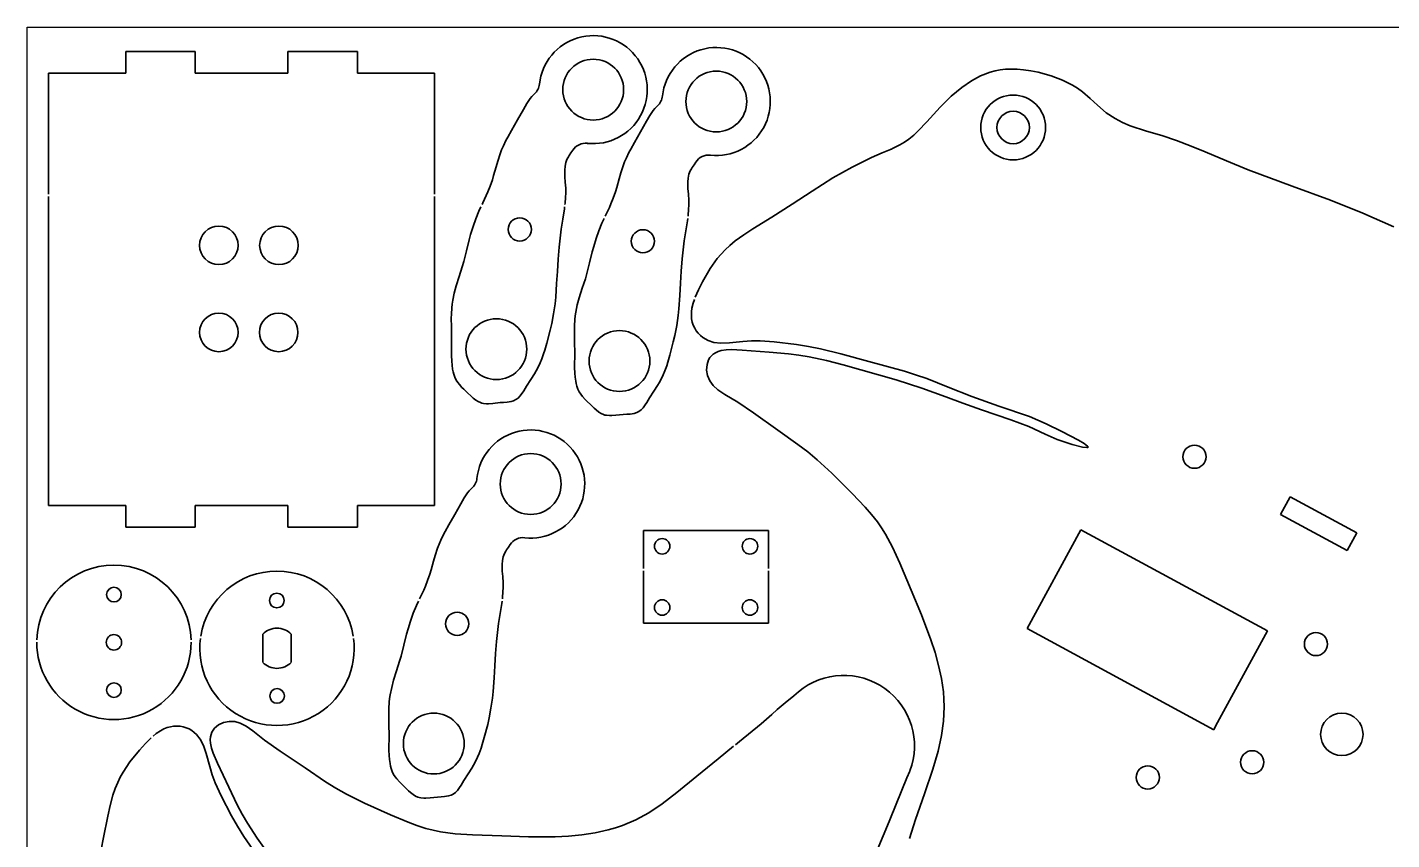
# Model space of a CAD drawing. Extents: x -539 to -18, y 355 to 571.
# Drawn here: x -433.3 to -256.5, y 466.1 to 571.4 of the extents above; entities that cross this region are included whole.
import ezdxf

# ---------------------------------------------------------------- set-up
doc = ezdxf.new("R2010")
doc.units = 0

msp = doc.modelspace()

# ---------------------------------------------------------------- linework, layer by layer
at = {"color": 7, "lineweight": 35, "ltscale": 0.225}
for p, q in [((-420.51, 568.22), (-411.51, 568.22)), ((-390.51, 568.22), (-399.51, 568.22)), ((-420.51, 506.62), (-411.51, 506.62)), ((-390.51, 506.62), (-399.51, 506.62))]:
    msp.add_line(p, q, dxfattribs=at)
at = {"color": 7, "lineweight": 35, "ltscale": 0.07}
for p, q in [((-420.51, 565.42), (-420.51, 568.22)), ((-411.51, 568.22), (-411.51, 565.42)), ((-399.51, 568.22), (-399.51, 565.42)), ((-390.51, 565.42), (-390.51, 568.22)), ((-420.51, 509.42), (-420.51, 506.62)), ((-411.51, 506.62), (-411.51, 509.42)), ((-399.51, 506.62), (-399.51, 509.42)), ((-390.51, 509.42), (-390.51, 506.62))]:
    msp.add_line(p, q, dxfattribs=at)
at = {"color": 7, "lineweight": 35, "ltscale": 0.032798}
msp.add_line((-308.55, 565.54), (-309.78, 565.08), dxfattribs=at)
at = {"color": 7, "lineweight": 35, "ltscale": 0.01653}
msp.add_line((-307.91, 565.71), (-308.55, 565.54), dxfattribs=at)
at = {"color": 7, "lineweight": 35, "ltscale": 0.016531}
msp.add_line((-307.26, 565.84), (-307.91, 565.71), dxfattribs=at)
at = {"color": 7, "lineweight": 35, "ltscale": 0.017631}
msp.add_line((-306.56, 565.92), (-307.26, 565.84), dxfattribs=at)
at = {"color": 7, "lineweight": 35, "ltscale": 0.017624}
msp.add_line((-305.86, 565.96), (-306.56, 565.92), dxfattribs=at)
at = {"color": 7, "lineweight": 35, "ltscale": 0.020476}
msp.add_line((-305.04, 565.94), (-305.86, 565.96), dxfattribs=at)
at = {"color": 7, "lineweight": 35, "ltscale": 0.020487}
msp.add_line((-304.22, 565.87), (-305.04, 565.94), dxfattribs=at)
at = {"color": 7, "lineweight": 35, "ltscale": 0.023728}
msp.add_line((-303.28, 565.74), (-304.22, 565.87), dxfattribs=at)
at = {"color": 7, "lineweight": 35, "ltscale": 0.023719}
msp.add_line((-302.35, 565.56), (-303.28, 565.74), dxfattribs=at)
at = {"color": 7, "lineweight": 35, "ltscale": 0.044475}
msp.add_line((-300.64, 565.09), (-302.35, 565.56), dxfattribs=at)
at = {"color": 7, "lineweight": 35, "ltscale": 0.25}
for p, q in [((-430.51, 565.42), (-420.51, 565.42)), ((-390.51, 565.42), (-380.51, 565.42)), ((-420.51, 509.42), (-430.51, 509.42)), ((-380.51, 509.42), (-390.51, 509.42))]:
    msp.add_line(p, q, dxfattribs=at)
at = {"color": 7, "lineweight": 35}
for p, q in [((-430.51, 549.73), (-430.51, 565.42)), ((-380.51, 565.42), (-380.51, 549.73)), ((-430.51, 509.42), (-430.51, 549.43)), ((-380.51, 549.43), (-380.51, 509.42)), ((-272.64, 493.17), (-296.82, 506.27)), ((-303.76, 493.47), (-279.58, 480.36))]:
    msp.add_line(p, q, dxfattribs=at)
at = {"color": 7, "lineweight": 35, "ltscale": 0.3}
for p, q in [((-411.51, 565.42), (-399.51, 565.42)), ((-399.51, 509.42), (-411.51, 509.42)), ((-353.44, 501.24), (-353.44, 506.17)), ((-337.25, 506.17), (-337.25, 501.24)), ((-353.44, 494.17), (-353.44, 500.94)), ((-337.25, 500.94), (-337.25, 494.17))]:
    msp.add_line(p, q, dxfattribs=at)
at = {"color": 7, "lineweight": 35, "ltscale": 0.037758}
msp.add_line((-310.98, 564.43), (-312.23, 563.58), dxfattribs=at)
at = {"color": 7, "lineweight": 35, "ltscale": 0.03418}
msp.add_line((-309.78, 565.08), (-310.98, 564.43), dxfattribs=at)
at = {"color": 7, "lineweight": 35, "ltscale": 0.039448}
msp.add_line((-299.16, 564.53), (-300.64, 565.09), dxfattribs=at)
at = {"color": 7, "lineweight": 35, "ltscale": 0.036401}
msp.add_line((-297.86, 563.87), (-299.16, 564.53), dxfattribs=at)
at = {"color": 7, "lineweight": 35, "ltscale": 0.019035}
msp.add_line((-297.22, 563.46), (-297.86, 563.87), dxfattribs=at)
at = {"color": 7, "lineweight": 35, "ltscale": 0.051022}
msp.add_line((-313.58, 562.45), (-315.03, 561.01), dxfattribs=at)
at = {"color": 7, "lineweight": 35, "ltscale": 0.043979}
msp.add_line((-312.23, 563.58), (-313.58, 562.45), dxfattribs=at)
at = {"color": 7, "lineweight": 35, "ltscale": 0.019042}
msp.add_line((-296.6, 563.02), (-297.22, 563.46), dxfattribs=at)
at = {"color": 7, "lineweight": 35, "ltscale": 0.032987}
msp.add_line((-295.6, 562.16), (-296.6, 563.02), dxfattribs=at)
at = {"color": 7, "lineweight": 35, "ltscale": 0.032915}
msp.add_line((-294.63, 561.27), (-295.6, 562.16), dxfattribs=at)
at = {"color": 7, "lineweight": 35, "ltscale": 0.063506}
msp.add_line((-315.03, 561.01), (-316.73, 559.13), dxfattribs=at)
at = {"color": 7, "lineweight": 35, "ltscale": 0.03696}
msp.add_line((-293.51, 560.3), (-294.63, 561.27), dxfattribs=at)
at = {"color": 7, "lineweight": 35, "ltscale": 0.034325}
msp.add_line((-292.37, 559.53), (-293.51, 560.3), dxfattribs=at)
at = {"color": 7, "lineweight": 35, "ltscale": 0.040666}
msp.add_line((-316.73, 559.13), (-317.86, 557.95), dxfattribs=at)
at = {"color": 7, "lineweight": 35, "ltscale": 0.026942}
msp.add_line((-291.42, 559.03), (-292.37, 559.53), dxfattribs=at)
at = {"color": 7, "lineweight": 35, "ltscale": 0.02734}
msp.add_line((-290.41, 558.61), (-291.42, 559.03), dxfattribs=at)
at = {"color": 7, "lineweight": 35, "ltscale": 0.055644}
msp.add_line((-288.29, 557.92), (-290.41, 558.61), dxfattribs=at)
at = {"color": 7, "lineweight": 35, "ltscale": 0.017305}
msp.add_line((-319.08, 556.89), (-319.64, 556.49), dxfattribs=at)
at = {"color": 7, "lineweight": 35, "ltscale": 0.020209}
msp.add_line((-318.45, 557.4), (-319.08, 556.89), dxfattribs=at)
at = {"color": 7, "lineweight": 35, "ltscale": 0.020286}
msp.add_line((-317.86, 557.95), (-318.45, 557.4), dxfattribs=at)
at = {"color": 7, "lineweight": 35, "ltscale": 0.051617}
msp.add_line((-286.31, 557.34), (-288.29, 557.92), dxfattribs=at)
at = {"color": 7, "lineweight": 35, "ltscale": 0.050627}
msp.add_line((-284.39, 556.7), (-286.31, 557.34), dxfattribs=at)
at = {"color": 7, "lineweight": 35, "ltscale": 0.049798}
msp.add_line((-282.53, 555.98), (-284.39, 556.7), dxfattribs=at)
at = {"color": 7, "lineweight": 35, "ltscale": 0.036639}
msp.add_line((-322.55, 555.09), (-323.9, 554.51), dxfattribs=at)
at = {"color": 7, "lineweight": 35, "ltscale": 0.029482}
msp.add_line((-321.46, 555.53), (-322.55, 555.09), dxfattribs=at)
at = {"color": 7, "lineweight": 35, "ltscale": 0.022426}
msp.add_line((-320.24, 556.13), (-321.04, 555.74), dxfattribs=at)
at = {"color": 7, "lineweight": 35, "ltscale": 0.017335}
msp.add_line((-319.64, 556.49), (-320.24, 556.13), dxfattribs=at)
at = {"color": 7, "lineweight": 35, "ltscale": 0.04956}
msp.add_line((-280.7, 555.22), (-282.53, 555.98), dxfattribs=at)
at = {"color": 7, "lineweight": 35, "ltscale": 0.074878}
msp.add_line((-277.95, 554.05), (-280.7, 555.22), dxfattribs=at)
at = {"color": 7, "lineweight": 35, "ltscale": 0.071192}
msp.add_line((-326.44, 553.26), (-328.92, 551.85), dxfattribs=at)
at = {"color": 7, "lineweight": 35, "ltscale": 0.070941}
msp.add_line((-323.9, 554.51), (-326.44, 553.26), dxfattribs=at)
at = {"color": 7, "lineweight": 35, "ltscale": 0.075756}
msp.add_line((-275.14, 552.92), (-277.95, 554.05), dxfattribs=at)
at = {"color": 7, "lineweight": 35, "ltscale": 0.079854}
msp.add_line((-328.92, 551.85), (-331.61, 550.13), dxfattribs=at)
at = {"color": 7, "lineweight": 35, "ltscale": 0.1522}
msp.add_line((-269.43, 550.8), (-275.14, 552.92), dxfattribs=at)
at = {"color": 7, "lineweight": 35, "ltscale": 0.076604}
msp.add_line((-331.61, 550.13), (-334.17, 548.44), dxfattribs=at)
at = {"color": 7, "lineweight": 35, "ltscale": 0.132513}
msp.add_line((-264.46, 548.96), (-269.43, 550.8), dxfattribs=at)
at = {"color": 7, "lineweight": 35, "ltscale": 0.078866}
for p, q in [((-334.17, 548.44), (-336.84, 546.76)), ((-424, 463.3), (-423.37, 466.39))]:
    msp.add_line(p, q, dxfattribs=at)
at = {"color": 7, "lineweight": 35, "ltscale": 0.113049}
msp.add_line((-260.26, 547.28), (-264.46, 548.96), dxfattribs=at)
at = {"color": 7, "lineweight": 35, "ltscale": 0.071169}
for p, q in [((-336.84, 546.76), (-339.27, 545.27)), ((-423.37, 466.39), (-422.84, 469.19))]:
    msp.add_line(p, q, dxfattribs=at)
at = {"color": 7, "lineweight": 35, "ltscale": 0.108846}
msp.add_line((-256.28, 545.51), (-260.26, 547.28), dxfattribs=at)
at = {"color": 7, "lineweight": 35, "ltscale": 0.034683}
for p, q in [((-340.45, 544.5), (-341.57, 543.69)), ((-422.54, 470.57), (-422.17, 471.91))]:
    msp.add_line(p, q, dxfattribs=at)
at = {"color": 7, "lineweight": 35, "ltscale": 0.03536}
for p, q in [((-339.27, 545.27), (-340.45, 544.5)), ((-422.84, 469.19), (-422.54, 470.57))]:
    msp.add_line(p, q, dxfattribs=at)
at = {"color": 7, "lineweight": 35, "ltscale": 0.021666}
for p, q in [((-342.25, 543.12), (-342.88, 542.53)), ((-421.88, 472.74), (-421.55, 473.54))]:
    msp.add_line(p, q, dxfattribs=at)
at = {"color": 7, "lineweight": 35, "ltscale": 0.021994}
for p, q in [((-341.57, 543.69), (-342.25, 543.12)), ((-422.17, 471.91), (-421.88, 472.74))]:
    msp.add_line(p, q, dxfattribs=at)
at = {"color": 7, "lineweight": 35, "ltscale": 0.039386}
for p, q in [((-343.89, 541.4), (-344.8, 540.11)), ((-420.85, 474.89), (-419.97, 476.19))]:
    msp.add_line(p, q, dxfattribs=at)
at = {"color": 7, "lineweight": 35, "ltscale": 0.018917}
for p, q in [((-343.4, 541.98), (-343.89, 541.4)), ((-421.22, 474.23), (-420.85, 474.89))]:
    msp.add_line(p, q, dxfattribs=at)
at = {"color": 7, "lineweight": 35, "ltscale": 0.018978}
for p, q in [((-342.88, 542.53), (-343.4, 541.98)), ((-421.55, 473.54), (-421.22, 474.23))]:
    msp.add_line(p, q, dxfattribs=at)
at = {"color": 7, "lineweight": 35, "ltscale": 0.049208}
for p, q in [((-344.8, 540.11), (-345.79, 538.41)), ((-419.97, 476.19), (-418.73, 477.72))]:
    msp.add_line(p, q, dxfattribs=at)
at = {"color": 7, "lineweight": 35, "ltscale": 0.029598}
for p, q in [((-346.33, 537.37), (-346.75, 536.42)), ((-417.95, 478.6), (-417.2, 479.33))]:
    msp.add_line(p, q, dxfattribs=at)
at = {"color": 7, "lineweight": 35, "ltscale": 0.029417}
for p, q in [((-345.79, 538.41), (-346.33, 537.37)), ((-418.73, 477.72), (-417.95, 478.6))]:
    msp.add_line(p, q, dxfattribs=at)
at = {"color": 7, "lineweight": 35, "ltscale": 0.016798}
for p, q in [((-347.03, 535.64), (-347.18, 534.99)), ((-416.58, 479.86), (-416.02, 480.24))]:
    msp.add_line(p, q, dxfattribs=at)
at = {"color": 7, "lineweight": 35, "ltscale": 0.016994}
for p, q in [((-346.86, 536.12), (-347.03, 535.64)), ((-416.96, 479.54), (-416.58, 479.86))]:
    msp.add_line(p, q, dxfattribs=at)
at = {"color": 7, "lineweight": 35, "ltscale": 0.01211}
for p, q in [((-347.24, 534.5), (-347.25, 534.02)), ((-415.59, 480.47), (-415.14, 480.65))]:
    msp.add_line(p, q, dxfattribs=at)
at = {"color": 7, "lineweight": 35, "ltscale": 0.010674}
for p, q in [((-347.25, 534.02), (-347.21, 533.59)), ((-415.14, 480.65), (-414.73, 480.76))]:
    msp.add_line(p, q, dxfattribs=at)
at = {"color": 7, "lineweight": 35, "ltscale": 0.012165}
for p, q in [((-347.18, 534.99), (-347.24, 534.5)), ((-416.02, 480.24), (-415.59, 480.47))]:
    msp.add_line(p, q, dxfattribs=at)
at = {"color": 7, "lineweight": 35, "ltscale": 0.010719}
for p, q in [((-347.21, 533.59), (-347.13, 533.17)), ((-414.73, 480.76), (-414.31, 480.83))]:
    msp.add_line(p, q, dxfattribs=at)
at = {"color": 7, "lineweight": 35, "ltscale": 0.010293}
for p, q in [((-347.13, 533.17), (-347, 532.78)), ((-414.31, 480.83), (-413.9, 480.84))]:
    msp.add_line(p, q, dxfattribs=at)
at = {"color": 7, "lineweight": 35, "ltscale": 0.010348}
for p, q in [((-347, 532.78), (-346.82, 532.41)), ((-413.9, 480.84), (-413.48, 480.82))]:
    msp.add_line(p, q, dxfattribs=at)
at = {"color": 7, "lineweight": 35, "ltscale": 0.010265}
for p, q in [((-346.82, 532.41), (-346.61, 532.06)), ((-413.48, 480.82), (-413.08, 480.74))]:
    msp.add_line(p, q, dxfattribs=at)
at = {"color": 7, "lineweight": 35, "ltscale": 0.010247}
for p, q in [((-346.61, 532.06), (-346.36, 531.73)), ((-413.08, 480.74), (-412.69, 480.63))]:
    msp.add_line(p, q, dxfattribs=at)
at = {"color": 7, "lineweight": 35, "ltscale": 0.010102}
for p, q in [((-346.36, 531.73), (-346.08, 531.44)), ((-412.69, 480.63), (-412.31, 480.47))]:
    msp.add_line(p, q, dxfattribs=at)
at = {"color": 7, "lineweight": 35, "ltscale": 0.010024}
for p, q in [((-346.08, 531.44), (-345.78, 531.18)), ((-412.31, 480.47), (-411.97, 480.27))]:
    msp.add_line(p, q, dxfattribs=at)
at = {"color": 7, "lineweight": 35, "ltscale": 0.019711}
for p, q in [((-345.78, 531.18), (-345.09, 530.79)), ((-411.97, 480.27), (-411.36, 479.77))]:
    msp.add_line(p, q, dxfattribs=at)
at = {"color": 7, "lineweight": 35, "ltscale": 0.020321}
for p, q in [((-345.09, 530.79), (-344.32, 530.55)), ((-411.36, 479.77), (-410.85, 479.13))]:
    msp.add_line(p, q, dxfattribs=at)
at = {"color": 7, "lineweight": 35, "ltscale": 0.022649}
for p, q in [((-344.32, 530.55), (-343.42, 530.44)), ((-410.85, 479.13), (-410.44, 478.32))]:
    msp.add_line(p, q, dxfattribs=at)
at = {"color": 7, "lineweight": 35, "ltscale": 0.027925}
for p, q in [((-343.42, 530.44), (-342.3, 530.48)), ((-410.44, 478.32), (-410.08, 477.27))]:
    msp.add_line(p, q, dxfattribs=at)
at = {"color": 7, "lineweight": 35, "ltscale": 0.043322}
for p, q in [((-342.3, 530.48), (-340.58, 530.65)), ((-410.08, 477.27), (-409.63, 475.59))]:
    msp.add_line(p, q, dxfattribs=at)
at = {"color": 7, "lineweight": 35, "ltscale": 0.028222}
for p, q in [((-340.58, 530.65), (-339.45, 530.73)), ((-409.63, 475.59), (-409.3, 474.51))]:
    msp.add_line(p, q, dxfattribs=at)
at = {"color": 7, "lineweight": 35, "ltscale": 0.02762}
for p, q in [((-339.45, 530.73), (-338.34, 530.73)), ((-409.3, 474.51), (-408.91, 473.48))]:
    msp.add_line(p, q, dxfattribs=at)
at = {"color": 7, "lineweight": 35, "ltscale": 0.046049}
for p, q in [((-338.34, 530.73), (-336.51, 530.61)), ((-408.91, 473.48), (-408.15, 471.8))]:
    msp.add_line(p, q, dxfattribs=at)
at = {"color": 7, "lineweight": 35, "ltscale": 0.072346}
for p, q in [((-336.51, 530.61), (-333.63, 530.27)), ((-408.15, 471.8), (-406.81, 469.23))]:
    msp.add_line(p, q, dxfattribs=at)
at = {"color": 7, "lineweight": 35, "ltscale": 0.039486}
for p, q in [((-333.63, 530.27), (-332.07, 530.03)), ((-406.81, 469.23), (-406.03, 467.86))]:
    msp.add_line(p, q, dxfattribs=at)
at = {"color": 7, "lineweight": 35, "ltscale": 0.007849}
for p, q in [((-344.85, 528.57), (-345.01, 528.3)), ((-409.19, 480.33), (-409, 480.57))]:
    msp.add_line(p, q, dxfattribs=at)
at = {"color": 7, "lineweight": 35, "ltscale": 0.007746}
for p, q in [((-344.65, 528.81), (-344.85, 528.57)), ((-409.35, 480.06), (-409.19, 480.33))]:
    msp.add_line(p, q, dxfattribs=at)
at = {"color": 7, "lineweight": 35, "ltscale": 0.008148}
for p, q in [((-344.41, 529.03), (-344.65, 528.81)), ((-409.46, 479.75), (-409.35, 480.06))]:
    msp.add_line(p, q, dxfattribs=at)
at = {"color": 7, "lineweight": 35, "ltscale": 0.008231}
for p, q in [((-344.13, 529.21), (-344.41, 529.03)), ((-409.54, 479.43), (-409.46, 479.75))]:
    msp.add_line(p, q, dxfattribs=at)
at = {"color": 7, "lineweight": 35, "ltscale": 0.009749}
for p, q in [((-343.78, 529.37), (-344.13, 529.21)), ((-409.57, 479.04), (-409.54, 479.43))]:
    msp.add_line(p, q, dxfattribs=at)
at = {"color": 7, "lineweight": 35, "ltscale": 0.010067}
for p, q in [((-343.4, 529.49), (-343.78, 529.37)), ((-409.54, 478.64), (-409.57, 479.04))]:
    msp.add_line(p, q, dxfattribs=at)
at = {"color": 7, "lineweight": 35, "ltscale": 0.016749}
for p, q in [((-342.73, 529.6), (-343.4, 529.49)), ((-409.41, 477.99), (-409.54, 478.64))]:
    msp.add_line(p, q, dxfattribs=at)
at = {"color": 7, "lineweight": 35, "ltscale": 0.017357}
for p, q in [((-342.04, 529.63), (-342.73, 529.6)), ((-409.19, 477.33), (-409.41, 477.99))]:
    msp.add_line(p, q, dxfattribs=at)
at = {"color": 7, "lineweight": 35, "ltscale": 0.034761}
for p, q in [((-340.65, 529.56), (-342.04, 529.63)), ((-408.63, 476.05), (-409.19, 477.33))]:
    msp.add_line(p, q, dxfattribs=at)
at = {"color": 7, "lineweight": 35, "ltscale": 0.086858}
for p, q in [((-337.19, 529.29), (-340.65, 529.56)), ((-407.15, 472.91), (-408.63, 476.05))]:
    msp.add_line(p, q, dxfattribs=at)
at = {"color": 7, "lineweight": 35, "ltscale": 0.063053}
for p, q in [((-334.68, 529.07), (-337.19, 529.29)), ((-406.06, 470.64), (-407.15, 472.91))]:
    msp.add_line(p, q, dxfattribs=at)
at = {"color": 7, "lineweight": 35, "ltscale": 0.033702}
for p, q in [((-333.34, 528.89), (-334.68, 529.07)), ((-405.42, 469.45), (-406.06, 470.64))]:
    msp.add_line(p, q, dxfattribs=at)
at = {"color": 7, "lineweight": 35, "ltscale": 0.034447}
for p, q in [((-331.98, 528.66), (-333.34, 528.89)), ((-404.72, 468.26), (-405.42, 469.45))]:
    msp.add_line(p, q, dxfattribs=at)
at = {"color": 7, "lineweight": 35, "ltscale": 0.039346}
for p, q in [((-332.07, 530.03), (-330.53, 529.72)), ((-406.03, 467.86), (-405.2, 466.53))]:
    msp.add_line(p, q, dxfattribs=at)
at = {"color": 7, "lineweight": 35, "ltscale": 0.057231}
for p, q in [((-329.74, 528.18), (-331.98, 528.66)), ((-403.48, 466.34), (-404.72, 468.26))]:
    msp.add_line(p, q, dxfattribs=at)
at = {"color": 7, "lineweight": 35, "ltscale": 0.068231}
for p, q in [((-330.53, 529.72), (-327.88, 529.07)), ((-405.2, 466.53), (-403.65, 464.28))]:
    msp.add_line(p, q, dxfattribs=at)
at = {"color": 7, "lineweight": 35, "ltscale": 0.094292}
msp.add_line((-327.88, 529.07), (-324.25, 528.05), dxfattribs=at)
at = {"color": 7, "lineweight": 35, "ltscale": 0.017735}
for p, q in [((-345.22, 527.68), (-345.28, 526.97)), ((-408.5, 480.99), (-407.85, 481.3))]:
    msp.add_line(p, q, dxfattribs=at)
at = {"color": 7, "lineweight": 35, "ltscale": 0.018533}
for p, q in [((-345.28, 526.97), (-345.16, 526.24)), ((-407.85, 481.3), (-407.13, 481.45))]:
    msp.add_line(p, q, dxfattribs=at)
at = {"color": 7, "lineweight": 35, "ltscale": 0.016363}
for p, q in [((-345.01, 528.3), (-345.22, 527.68)), ((-409, 480.57), (-408.5, 480.99))]:
    msp.add_line(p, q, dxfattribs=at)
at = {"color": 7, "lineweight": 35, "ltscale": 0.055547}
for p, q in [((-327.59, 527.63), (-329.74, 528.18)), ((-402.2, 464.52), (-403.48, 466.34))]:
    msp.add_line(p, q, dxfattribs=at)
at = {"color": 7, "lineweight": 35, "ltscale": 0.178599}
msp.add_line((-320.72, 525.68), (-327.59, 527.63), dxfattribs=at)
at = {"color": 7, "lineweight": 35, "ltscale": 0.119048}
msp.add_line((-324.25, 528.05), (-319.65, 526.81), dxfattribs=at)
at = {"color": 7, "lineweight": 35, "ltscale": 0.038043}
msp.add_line((-319.65, 526.81), (-318.2, 526.35), dxfattribs=at)
at = {"color": 7, "lineweight": 35, "ltscale": 0.01848}
for p, q in [((-345.16, 526.24), (-344.87, 525.56)), ((-407.13, 481.45), (-406.39, 481.42))]:
    msp.add_line(p, q, dxfattribs=at)
at = {"color": 7, "lineweight": 35, "ltscale": 0.018748}
for p, q in [((-344.87, 525.56), (-344.43, 524.96)), ((-406.39, 481.42), (-405.67, 481.22))]:
    msp.add_line(p, q, dxfattribs=at)
at = {"color": 7, "lineweight": 35, "ltscale": 0.020779}
for p, q in [((-344.43, 524.96), (-343.82, 524.4)), ((-405.67, 481.22), (-404.93, 480.84))]:
    msp.add_line(p, q, dxfattribs=at)
at = {"color": 7, "lineweight": 35, "ltscale": 0.087331}
msp.add_line((-317.39, 524.62), (-320.72, 525.68), dxfattribs=at)
at = {"color": 7, "lineweight": 35, "ltscale": 0.038112}
msp.add_line((-318.2, 526.35), (-316.76, 525.85), dxfattribs=at)
at = {"color": 7, "lineweight": 35, "ltscale": 0.074309}
msp.add_line((-316.76, 525.85), (-313.99, 524.76), dxfattribs=at)
at = {"color": 7, "lineweight": 35, "ltscale": 0.026584}
for p, q in [((-343.82, 524.4), (-342.93, 523.81)), ((-404.93, 480.84), (-404.06, 480.22))]:
    msp.add_line(p, q, dxfattribs=at)
at = {"color": 7, "lineweight": 35, "ltscale": 0.049145}
for p, q in [((-342.93, 523.81), (-341.25, 522.79)), ((-404.06, 480.22), (-402.52, 479.01))]:
    msp.add_line(p, q, dxfattribs=at)
at = {"color": 7, "lineweight": 35, "ltscale": 0.083124}
msp.add_line((-314.27, 523.48), (-317.39, 524.62), dxfattribs=at)
at = {"color": 7, "lineweight": 35, "ltscale": 0.058071}
msp.add_line((-312.09, 522.66), (-314.27, 523.48), dxfattribs=at)
at = {"color": 7, "lineweight": 35, "ltscale": 0.083216}
msp.add_line((-313.99, 524.76), (-310.91, 523.52), dxfattribs=at)
at = {"color": 7, "lineweight": 35, "ltscale": 0.092235}
msp.add_line((-310.91, 523.52), (-307.43, 522.28), dxfattribs=at)
at = {"color": 7, "lineweight": 35, "ltscale": 0.061277}
for p, q in [((-341.25, 522.79), (-339.21, 521.43)), ((-402.52, 479.01), (-400.52, 477.58))]:
    msp.add_line(p, q, dxfattribs=at)
at = {"color": 7, "lineweight": 35, "ltscale": 0.097184}
for p, q in [((-339.21, 521.43), (-336.05, 519.17)), ((-400.52, 477.58), (-397.29, 475.42))]:
    msp.add_line(p, q, dxfattribs=at)
at = {"color": 7, "lineweight": 35, "ltscale": 0.064306}
msp.add_line((-309.67, 521.8), (-312.09, 522.66), dxfattribs=at)
at = {"color": 7, "lineweight": 35, "ltscale": 0.100289}
msp.add_line((-305.87, 520.51), (-309.67, 521.8), dxfattribs=at)
at = {"color": 7, "lineweight": 35, "ltscale": 0.104418}
msp.add_line((-307.43, 522.28), (-303.47, 520.94), dxfattribs=at)
at = {"color": 7, "lineweight": 35, "ltscale": 0.06192}
msp.add_line((-303.55, 519.63), (-305.87, 520.51), dxfattribs=at)
at = {"color": 7, "lineweight": 35, "ltscale": 0.058349}
msp.add_line((-301.44, 518.65), (-303.55, 519.63), dxfattribs=at)
at = {"color": 7, "lineweight": 35, "ltscale": 0.059173}
msp.add_line((-303.47, 520.94), (-301.3, 520), dxfattribs=at)
at = {"color": 7, "lineweight": 35, "ltscale": 0.056642}
msp.add_line((-301.3, 520), (-299.26, 519.01), dxfattribs=at)
at = {"color": 7, "lineweight": 35, "ltscale": 0.079938}
for p, q in [((-336.05, 519.17), (-333.44, 517.32)), ((-397.29, 475.42), (-394.63, 473.64))]:
    msp.add_line(p, q, dxfattribs=at)
at = {"color": 7, "lineweight": 35, "ltscale": 0.04327}
msp.add_line((-299.85, 517.97), (-301.44, 518.65), dxfattribs=at)
at = {"color": 7, "lineweight": 35, "ltscale": 0.050448}
msp.add_line((-297.93, 517.32), (-299.85, 517.97), dxfattribs=at)
at = {"color": 7, "lineweight": 35, "ltscale": 0.060544}
msp.add_line((-299.26, 519.01), (-297.11, 517.9), dxfattribs=at)
at = {"color": 7, "lineweight": 35, "ltscale": 0.022188}
msp.add_line((-297.11, 517.9), (-296.35, 517.45), dxfattribs=at)
at = {"color": 7, "lineweight": 35, "ltscale": 0.039637}
for p, q in [((-333.44, 517.32), (-332.18, 516.36)), ((-394.63, 473.64), (-393.29, 472.8))]:
    msp.add_line(p, q, dxfattribs=at)
at = {"color": 7, "lineweight": 35, "ltscale": 0.039592}
for p, q in [((-332.18, 516.36), (-330.96, 515.35)), ((-393.29, 472.8), (-391.91, 472.02))]:
    msp.add_line(p, q, dxfattribs=at)
at = {"color": 7, "lineweight": 35, "ltscale": 0.034352}
msp.add_line((-296.6, 516.99), (-297.93, 517.32), dxfattribs=at)
at = {"color": 7, "lineweight": 35, "ltscale": 0.014258}
msp.add_line((-296.03, 516.92), (-296.6, 516.99), dxfattribs=at)
at = {"color": 7, "lineweight": 35, "ltscale": 0.013474}
msp.add_line((-296.35, 517.45), (-295.92, 517.11), dxfattribs=at)
at = {"color": 7, "lineweight": 35, "ltscale": 0.003029}
msp.add_line((-295.91, 516.94), (-296.03, 516.92), dxfattribs=at)
at = {"color": 7, "lineweight": 35, "ltscale": 0.001761}
msp.add_line((-295.92, 517.11), (-295.88, 517.06), dxfattribs=at)
at = {"color": 7, "lineweight": 35, "ltscale": 0.000945}
msp.add_line((-295.88, 516.96), (-295.91, 516.94), dxfattribs=at)
at = {"color": 7, "lineweight": 35, "ltscale": 0.001127}
msp.add_line((-295.88, 517.06), (-295.86, 517.02), dxfattribs=at)
at = {"color": 7, "lineweight": 35, "ltscale": 0.000396}
msp.add_line((-295.87, 516.97), (-295.88, 516.96), dxfattribs=at)
at = {"color": 7, "lineweight": 35, "ltscale": 0.000383}
msp.add_line((-295.86, 517), (-295.87, 516.98), dxfattribs=at)
at = {"color": 7, "lineweight": 35, "ltscale": 0.000374}
msp.add_line((-295.87, 516.98), (-295.87, 516.97), dxfattribs=at)
at = {"color": 7, "lineweight": 35, "ltscale": 0.000421}
msp.add_line((-295.86, 517.02), (-295.86, 517), dxfattribs=at)
at = {"color": 7, "lineweight": 35, "ltscale": 0.064843}
for p, q in [((-330.96, 515.35), (-329.05, 513.59)), ((-391.91, 472.02), (-389.59, 470.86))]:
    msp.add_line(p, q, dxfattribs=at)
at = {"color": 7, "lineweight": 35, "ltscale": 0.09213}
for p, q in [((-329.05, 513.59), (-326.44, 510.99)), ((-389.59, 470.86), (-386.23, 469.34))]:
    msp.add_line(p, q, dxfattribs=at)
at = {"color": 7, "lineweight": 35, "ltscale": 0.062087}
for p, q in [((-326.44, 510.99), (-324.73, 509.19)), ((-386.23, 469.34), (-383.94, 468.38))]:
    msp.add_line(p, q, dxfattribs=at)
at = {"color": 7, "lineweight": 35, "ltscale": 0.03084}
for p, q in [((-324.73, 509.19), (-323.92, 508.26)), ((-383.94, 468.38), (-382.79, 467.95))]:
    msp.add_line(p, q, dxfattribs=at)
at = {"color": 7, "lineweight": 35, "ltscale": 0.065}
for p, q in [((-270.93, 508.25), (-269.69, 510.54)), ((-261.07, 505.89), (-262.3, 503.6))]:
    msp.add_line(p, q, dxfattribs=at)
at = {"color": 7, "lineweight": 35, "ltscale": 0.245}
for p, q in [((-269.69, 510.54), (-261.07, 505.89)), ((-262.3, 503.6), (-270.93, 508.25))]:
    msp.add_line(p, q, dxfattribs=at)
at = {"color": 7, "lineweight": 35, "ltscale": 0.030695}
for p, q in [((-323.92, 508.26), (-323.16, 507.29)), ((-382.79, 467.95), (-381.62, 467.58))]:
    msp.add_line(p, q, dxfattribs=at)
at = {"color": 7, "lineweight": 35, "ltscale": 0.024022}
for p, q in [((-323.16, 507.29), (-322.61, 506.51)), ((-381.62, 467.58), (-380.69, 467.34))]:
    msp.add_line(p, q, dxfattribs=at)
at = {"color": 7, "lineweight": 35, "ltscale": 0.404613}
for p, q in [((-353.44, 506.17), (-337.25, 506.17)), ((-337.25, 494.17), (-353.44, 494.17))]:
    msp.add_line(p, q, dxfattribs=at)
at = {"color": 7, "lineweight": 35, "ltscale": 0.02403}
for p, q in [((-322.61, 506.51), (-322.09, 505.7)), ((-380.69, 467.34), (-379.74, 467.15))]:
    msp.add_line(p, q, dxfattribs=at)
at = {"color": 7, "lineweight": 35, "ltscale": 0.047635}
for p, q in [((-322.09, 505.7), (-321.19, 504.02)), ((-379.74, 467.15), (-377.86, 466.89))]:
    msp.add_line(p, q, dxfattribs=at)
at = {"color": 7, "lineweight": 35, "ltscale": 0.364072}
msp.add_line((-296.82, 506.27), (-303.76, 493.47), dxfattribs=at)
at = {"color": 7, "lineweight": 35, "ltscale": 0.05707}
for p, q in [((-321.19, 504.02), (-320.24, 501.94)), ((-377.86, 466.89), (-375.58, 466.74))]:
    msp.add_line(p, q, dxfattribs=at)
at = {"color": 7, "lineweight": 35, "ltscale": 0.094872}
for p, q in [((-320.24, 501.94), (-318.78, 498.44)), ((-375.58, 466.74), (-371.79, 466.61))]:
    msp.add_line(p, q, dxfattribs=at)
at = {"color": 7, "lineweight": 35, "ltscale": 0.086322}
for p, q in [((-318.78, 498.44), (-317.45, 495.25)), ((-371.79, 466.61), (-368.33, 466.51))]:
    msp.add_line(p, q, dxfattribs=at)
at = {"color": 7, "lineweight": 35, "ltscale": 0.086321}
for p, q in [((-317.45, 495.25), (-316.23, 492.03)), ((-368.33, 466.51), (-364.88, 466.5))]:
    msp.add_line(p, q, dxfattribs=at)
at = {"color": 7, "lineweight": 35, "ltscale": 0.351383}
msp.add_line((-279.34, 480.81), (-272.64, 493.17), dxfattribs=at)
at = {"color": 7, "lineweight": 35, "ltscale": 0.091344}
for p, q in [((-402.77, 492.75), (-402.77, 489.1)), ((-399.07, 489.1), (-399.07, 492.75))]:
    msp.add_line(p, q, dxfattribs=at)
at = {"color": 7, "lineweight": 35, "ltscale": 0.04333}
for p, q in [((-316.23, 492.03), (-315.69, 490.38)), ((-364.88, 466.5), (-363.15, 466.58))]:
    msp.add_line(p, q, dxfattribs=at)
at = {"color": 7, "lineweight": 35, "ltscale": 0.043437}
for p, q in [((-315.69, 490.38), (-315.22, 488.7)), ((-363.15, 466.58), (-361.42, 466.74))]:
    msp.add_line(p, q, dxfattribs=at)
at = {"color": 7, "lineweight": 35, "ltscale": 0.043474}
for p, q in [((-315.22, 488.7), (-314.86, 487)), ((-361.42, 466.74), (-359.7, 467))]:
    msp.add_line(p, q, dxfattribs=at)
at = {"color": 7, "lineweight": 35, "ltscale": 0.043416}
for p, q in [((-314.86, 487), (-314.61, 485.28)), ((-359.7, 467), (-358.01, 467.38))]:
    msp.add_line(p, q, dxfattribs=at)
at = {"color": 7, "lineweight": 35, "ltscale": 0.036499}
msp.add_line((-333.98, 484.78), (-335.11, 483.85), dxfattribs=at)
at = {"color": 7, "lineweight": 35, "ltscale": 0.019975}
msp.add_line((-333.37, 485.29), (-333.98, 484.78), dxfattribs=at)
at = {"color": 7, "lineweight": 35, "ltscale": 0.024322}
for p, q in [((-314.61, 485.28), (-314.54, 484.31)), ((-358.01, 467.38), (-357.07, 467.65))]:
    msp.add_line(p, q, dxfattribs=at)
at = {"color": 7, "lineweight": 35, "ltscale": 0.024295}
for p, q in [((-314.54, 484.31), (-314.51, 483.34)), ((-357.07, 467.65), (-356.15, 467.97))]:
    msp.add_line(p, q, dxfattribs=at)
at = {"color": 7, "lineweight": 35, "ltscale": 0.023148}
msp.add_line((-336.83, 482.34), (-336.15, 482.98), dxfattribs=at)
at = {"color": 7, "lineweight": 35, "ltscale": 0.034037}
msp.add_line((-335.11, 483.85), (-336.15, 482.98), dxfattribs=at)
at = {"color": 7, "lineweight": 35, "ltscale": 0.04656}
for p, q in [((-314.51, 483.34), (-314.59, 481.48)), ((-356.15, 467.97), (-354.44, 468.7))]:
    msp.add_line(p, q, dxfattribs=at)
at = {"color": 7, "lineweight": 35, "ltscale": 0.091048}
msp.add_line((-341.01, 478.83), (-338.19, 481.13), dxfattribs=at)
at = {"color": 7, "lineweight": 35, "ltscale": 0.045615}
msp.add_line((-338.19, 481.13), (-336.83, 482.34), dxfattribs=at)
at = {"color": 7, "lineweight": 35, "ltscale": 0.047569}
for p, q in [((-314.59, 481.48), (-314.85, 479.6)), ((-354.44, 468.7), (-352.77, 469.61))]:
    msp.add_line(p, q, dxfattribs=at)
at = {"color": 7, "lineweight": 35, "ltscale": 0.012688}
msp.add_line((-279.58, 480.36), (-279.34, 480.81), dxfattribs=at)
at = {"color": 7, "lineweight": 35, "ltscale": 0.051712}
for p, q in [((-314.85, 479.6), (-315.3, 477.58)), ((-352.77, 469.61), (-351.04, 470.75))]:
    msp.add_line(p, q, dxfattribs=at)
at = {"color": 7, "lineweight": 35, "ltscale": 0.088815}
for p, q in [((-343.79, 476.62), (-341.78, 478.22)), ((-341.53, 478.41), (-341.01, 478.83)), ((-318.22, 468.72), (-319, 466.27))]:
    msp.add_line(p, q, dxfattribs=at)
at = {"color": 7, "lineweight": 35, "ltscale": 0.060694}
for p, q in [((-315.3, 477.58), (-315.99, 475.25)), ((-351.04, 470.75), (-349.11, 472.22))]:
    msp.add_line(p, q, dxfattribs=at)
at = {"color": 7, "lineweight": 35, "ltscale": 0.088709}
for p, q in [((-346.53, 474.36), (-343.79, 476.62)), ((-317.07, 472.08), (-318.22, 468.72))]:
    msp.add_line(p, q, dxfattribs=at)
at = {"color": 7, "lineweight": 35, "ltscale": 0.083803}
for p, q in [((-349.11, 472.22), (-346.53, 474.36)), ((-315.99, 475.25), (-317.07, 472.08))]:
    msp.add_line(p, q, dxfattribs=at)
at = {"color": 7, "lineweight": 35, "ltscale": 0.140463}
msp.add_line((-319.32, 474.12), (-321.45, 468.92), dxfattribs=at)
at = {"color": 7, "lineweight": 35, "ltscale": 0.024405}
msp.add_line((-319.32, 474.12), (-318.93, 475.02), dxfattribs=at)
at = {"color": 7, "lineweight": 35, "ltscale": 0.137401}
msp.add_line((-321.63, 468.48), (-323.75, 463.41), dxfattribs=at)
at = {"color": 7, "lineweight": 35, "ltscale": 0.011972}
msp.add_line((-321.45, 468.92), (-321.63, 468.48), dxfattribs=at)
msp.add_lwpolyline([(-433.26, 571.37), (-186.28, 571.37), (-186.28, 355.14), (-433.26, 355.14)], close=True)
at = {"color": 7, "lineweight": 35}
for points in [[(-374.36, 548.42), (-374.27, 548.62), (-373.81, 549.56), (-373.6, 550.04), (-373.3, 550.77), (-373.02, 551.6), (-372.86, 552.16), (-372.55, 553.29), (-372.33, 554.04), (-372.03, 554.97), (-371.83, 555.49), (-371.6, 556), (-371.27, 556.68), (-371.04, 557.12), (-370.56, 558), (-369.78, 559.36), (-369, 560.73), (-368.56, 561.5), (-368.32, 561.87), (-368.13, 562.14), (-367.92, 562.39), (-367.57, 562.74)], [(-358.42, 546.88), (-358.33, 547.08), (-357.87, 548.02), (-357.66, 548.5), (-357.36, 549.23), (-357.08, 550.06), (-356.92, 550.62), (-356.61, 551.75), (-356.39, 552.5), (-356.09, 553.43), (-355.89, 553.95), (-355.66, 554.46), (-355.33, 555.14), (-355.1, 555.58), (-354.62, 556.45), (-353.84, 557.82), (-353.06, 559.19), (-352.62, 559.96), (-352.38, 560.33), (-352.19, 560.6), (-351.98, 560.85), (-351.63, 561.2)], [(-362.61, 555.44), (-362.84, 555.1), (-363.07, 554.76), (-363.18, 554.58), (-363.33, 554.32), (-363.43, 554.09), (-363.51, 553.86), (-363.61, 553.37), (-363.65, 552.87), (-363.65, 552.36), (-363.63, 552.01), (-363.58, 551.3), (-363.52, 550.51), (-363.52, 549.91), (-363.54, 549.31), (-363.6, 548.57), (-363.62, 548.42)], [(-346.67, 553.9), (-346.9, 553.56), (-347.13, 553.21), (-347.24, 553.04), (-347.39, 552.78), (-347.49, 552.55), (-347.57, 552.32), (-347.67, 551.83), (-347.71, 551.33), (-347.71, 550.82), (-347.69, 550.47), (-347.64, 549.76), (-347.58, 548.97), (-347.58, 548.36), (-347.6, 547.77), (-347.66, 547.03), (-347.68, 546.88)], [(-363.66, 548.12), (-363.69, 547.84), (-363.9, 546.53), (-364.11, 545.23), (-364.26, 544.07), (-364.38, 542.9), (-364.51, 541.33), (-364.6, 539.75), (-364.7, 538.17), (-364.82, 536.42), (-364.91, 535.56), (-365.09, 534.26), (-365.33, 532.99), (-365.53, 532.14), (-365.97, 530.45), (-366.23, 529.53), (-366.38, 529.07), (-366.62, 528.4), (-366.82, 527.9), (-367.04, 527.43), (-367.36, 526.86), (-367.58, 526.49), (-368.06, 525.75), (-368.61, 524.89), (-368.96, 524.29), (-369.15, 523.99), (-369.45, 523.59), (-369.7, 523.33), (-369.98, 523.13), (-370.27, 522.99), (-370.59, 522.9), (-370.84, 522.85), (-371.1, 522.81), (-371.56, 522.77), (-372.03, 522.74), (-372.96, 522.64), (-373.51, 522.6), (-373.78, 522.6), (-374.19, 522.64), (-374.38, 522.68), (-374.57, 522.74), (-374.87, 522.87), (-375.16, 523.05), (-375.53, 523.34), (-375.77, 523.56), (-376.23, 524.01), (-376.72, 524.48), (-376.96, 524.71), (-377.29, 525.08), (-377.51, 525.36), (-377.7, 525.67), (-377.88, 526.04), (-378.02, 526.43), (-378.1, 526.75), (-378.17, 527.08), (-378.24, 527.59), (-378.29, 528.11), (-378.31, 528.83), (-378.31, 529.31), (-378.3, 530.26), (-378.31, 532.57), (-378.34, 533.67), (-378.33, 534.22), (-378.29, 535.04), (-378.23, 535.52), (-378.16, 536), (-377.96, 536.94), (-377.7, 537.88), (-377.31, 539.1), (-376.92, 540.32), (-376.72, 541.01), (-376.37, 542.41), (-376.03, 543.82), (-375.84, 544.52), (-375.53, 545.54), (-375.17, 546.55), (-374.77, 547.55), (-374.5, 548.12)], [(-347.72, 546.58), (-347.75, 546.3), (-347.96, 544.99), (-348.17, 543.69), (-348.32, 542.53), (-348.44, 541.36), (-348.57, 539.78), (-348.66, 538.21), (-348.76, 536.63), (-348.88, 534.88), (-348.97, 534.01), (-349.15, 532.72), (-349.39, 531.45), (-349.59, 530.6), (-350.03, 528.91), (-350.29, 527.99), (-350.44, 527.53), (-350.68, 526.85), (-350.88, 526.36), (-351.1, 525.88), (-351.42, 525.32), (-351.64, 524.95), (-352.12, 524.21), (-352.67, 523.35), (-353.02, 522.74), (-353.21, 522.45), (-353.51, 522.05), (-353.76, 521.79), (-354.04, 521.59), (-354.33, 521.45), (-354.65, 521.35), (-354.9, 521.31), (-355.16, 521.27), (-355.62, 521.23), (-356.09, 521.2), (-357.02, 521.1), (-357.57, 521.06), (-357.84, 521.06), (-358.25, 521.1), (-358.44, 521.14), (-358.63, 521.2), (-358.93, 521.33), (-359.22, 521.51), (-359.59, 521.8), (-359.83, 522.02), (-360.29, 522.47), (-360.78, 522.94), (-361.02, 523.17), (-361.35, 523.54), (-361.57, 523.82), (-361.76, 524.13), (-361.94, 524.5), (-362.08, 524.89), (-362.16, 525.21), (-362.23, 525.54), (-362.3, 526.05), (-362.35, 526.57), (-362.37, 527.29), (-362.37, 527.77), (-362.36, 528.72), (-362.37, 531.03), (-362.4, 532.13), (-362.39, 532.68), (-362.35, 533.5), (-362.29, 533.98), (-362.22, 534.46), (-362.02, 535.4), (-361.76, 536.34), (-361.37, 537.56), (-360.98, 538.78), (-360.78, 539.47), (-360.43, 540.87), (-360.09, 542.28), (-359.9, 542.98), (-359.59, 544), (-359.23, 545.01), (-358.83, 546), (-358.56, 546.58)], [(-382.46, 497.33), (-382.37, 497.52), (-381.92, 498.47), (-381.7, 498.95), (-381.41, 499.68), (-381.13, 500.51), (-380.96, 501.07), (-380.66, 502.2), (-380.44, 502.95), (-380.14, 503.88), (-379.93, 504.4), (-379.71, 504.91), (-379.38, 505.59), (-379.15, 506.03), (-378.67, 506.9), (-377.89, 508.27), (-377.11, 509.64), (-376.67, 510.41), (-376.43, 510.78), (-376.24, 511.05), (-376.03, 511.3), (-375.68, 511.65)], [(-370.72, 504.35), (-370.95, 504.01), (-371.18, 503.66), (-371.29, 503.49), (-371.44, 503.22), (-371.54, 503), (-371.61, 502.77), (-371.71, 502.28), (-371.76, 501.78), (-371.76, 501.27), (-371.74, 500.92), (-371.68, 500.21), (-371.63, 499.42), (-371.62, 498.81), (-371.65, 498.22), (-371.71, 497.48), (-371.73, 497.33)], [(-371.76, 497.03), (-371.8, 496.74), (-372.01, 495.44), (-372.22, 494.14), (-372.37, 492.98), (-372.49, 491.8), (-372.61, 490.23), (-372.71, 488.66), (-372.8, 487.08), (-372.93, 485.33), (-373.02, 484.46), (-373.2, 483.17), (-373.44, 481.9), (-373.63, 481.05), (-374.08, 479.36), (-374.34, 478.44), (-374.49, 477.98), (-374.72, 477.3), (-374.93, 476.81), (-375.15, 476.33), (-375.47, 475.77), (-375.69, 475.4), (-376.17, 474.66), (-376.72, 473.79), (-377.07, 473.19), (-377.26, 472.9), (-377.55, 472.5), (-377.8, 472.24), (-378.08, 472.04), (-378.38, 471.9), (-378.7, 471.8), (-378.95, 471.76), (-379.21, 471.72), (-379.67, 471.68), (-380.14, 471.65), (-381.07, 471.54), (-381.62, 471.51), (-381.89, 471.51), (-382.29, 471.55), (-382.49, 471.59), (-382.68, 471.65), (-382.98, 471.78), (-383.27, 471.96), (-383.64, 472.25), (-383.87, 472.47), (-384.34, 472.92), (-384.83, 473.39), (-385.07, 473.62), (-385.39, 473.99), (-385.62, 474.27), (-385.81, 474.58), (-385.99, 474.94), (-386.13, 475.33), (-386.21, 475.66), (-386.28, 475.99), (-386.35, 476.5), (-386.39, 477.02), (-386.42, 477.74), (-386.42, 478.22), (-386.41, 479.17), (-386.42, 481.48), (-386.45, 482.58), (-386.44, 483.13), (-386.39, 483.95), (-386.34, 484.43), (-386.27, 484.91), (-386.06, 485.85), (-385.81, 486.78), (-385.42, 488.01), (-385.03, 489.23), (-384.83, 489.92), (-384.48, 491.32), (-384.14, 492.73), (-383.95, 493.43), (-383.64, 494.45), (-383.28, 495.46), (-382.87, 496.45), (-382.6, 497.03)]]:
    msp.add_lwpolyline(points, dxfattribs=at)
for centre, radius in [((-359.96, 563.29), 3.94), ((-344.02, 561.75), 3.94), ((-369.47, 545.18), 1.5), ((-408.45, 543.12), 2.5), ((-400.67, 543.12), 2.5), ((-353.53, 543.64), 1.5), ((-408.45, 531.84), 2.5), ((-400.7, 531.84), 2.5), ((-372.5, 529.67), 3.94), ((-356.56, 528.13), 3.94), ((-368.06, 512.2), 3.94), ((-282.08, 515.74), 1.5), ((-351.03, 504.13), 1), ((-339.66, 504.13), 1), ((-422.04, 497.87), 0.95), ((-400.94, 497.11), 0.95), ((-351.03, 496.2), 1), ((-339.66, 496.2), 1), ((-377.58, 494.09), 1.5), ((-422.04, 491.69), 1), ((-266.35, 491.47), 1.5), ((-422.04, 485.5), 0.95), ((-400.9, 484.74), 0.95), ((-380.61, 478.58), 3.94), ((-263, 479.77), 2.75), ((-274.61, 476.15), 1.5), ((-288.13, 474.19), 1.5)]:
    msp.add_circle(centre, radius, dxfattribs=at)
at = {"color": 1, "lineweight": 35}
for radius in [4.2, 2.1]:
    msp.add_circle((-305.57, 558.39), radius, dxfattribs=at)
at = {"color": 7, "lineweight": 35}
for centre, radius, start, end in [((-359.96, 563.29), 7, 263.7316, 174.0202), ((-344.02, 561.75), 7, 263.7316, 174.0202), ((-368.91, 564.23), 2, 311.8286, 354.0202), ((-352.97, 562.69), 2, 311.8286, 354.0202), ((-360.94, 554.35), 2, 83.7316, 146.8868), ((-321.84, 556.48), 1.02, 291.692, 300.2563), ((-319.47, 552.42), 3.67, 115.3805, 120.2563), ((-345, 552.81), 2, 83.7316, 146.8868), ((-368.06, 512.2), 7, 263.7316, 174.0202), ((-377.01, 513.14), 2, 311.8286, 354.0202), ((-369.05, 503.26), 2, 83.7316, 146.8868), ((-422.04, 491.69), 10, 1.7652, 178.2348), ((-400.92, 490.92), 10, 9.1063, 170.8937), ((-400.92, 490.92), 2.6, 44.6398, 135.3602), ((-422.04, 491.69), 10, 179.9539, 0.0461), ((-400.92, 490.92), 10, 172.6305, 7.3695), ((-400.92, 490.92), 2.6, 224.6398, 315.3602), ((-327.51, 478.25), 9.16, 339.3884, 129.731)]:
    msp.add_arc(centre, radius, start, end, dxfattribs=at)

doc.saveas('drawing.dxf')
